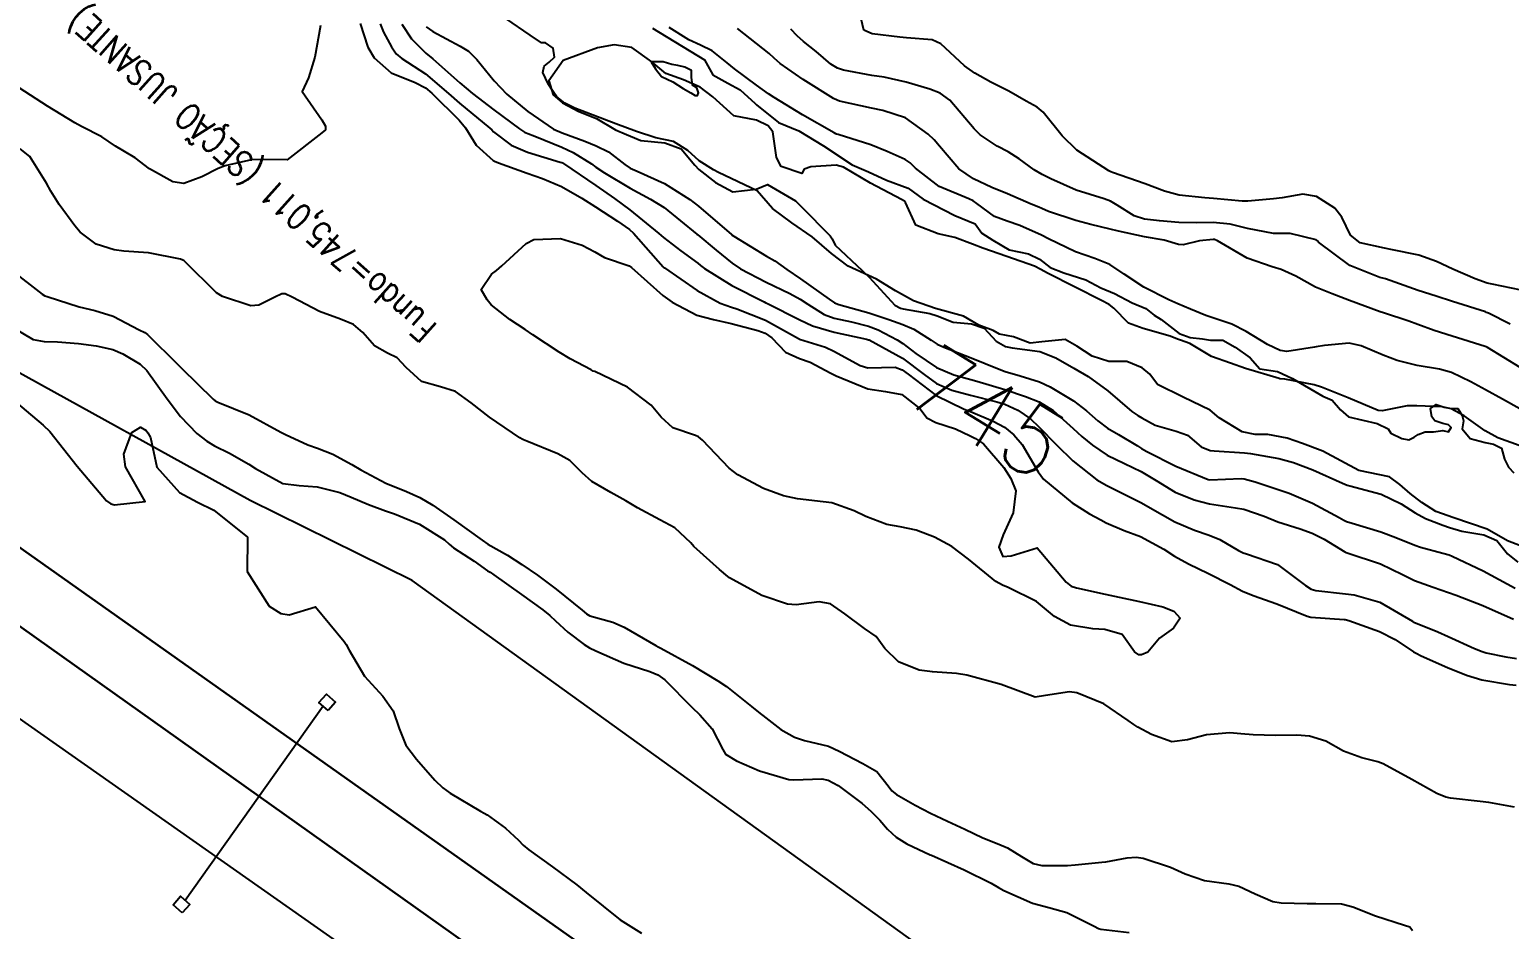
# Model space of a CAD drawing. Header units: metres. Extents: x 318500 to 325275, y 7408834 to 7428799.
# Drawn here: x 322367.8 to 322454.1, y 7422066.6 to 7422119 of the extents above; entities that cross this region are included whole.
import ezdxf
from ezdxf.enums import TextEntityAlignment as Align

# ---------------------------------------------------------------- set-up
doc = ezdxf.new("R2010")
doc.units = ezdxf.units.M
doc.header["$MEASUREMENT"] = 0
for name, color, linetype in [('Cotas', 45, 'Continuous'), ('Curvas de Nivel 1m', 11, 'Continuous'), ('Curvas de Nivel 5m', 15, 'Continuous'), ('Divisas', 45, 'Continuous'), ('Hidrografia', 140, 'Continuous'), ('Linha Férrea', 20, 'Continuous'), ('Pórticos', 45, 'Continuous'), ('TEXTO', 45, 'Continuous'), ('Vias Primárias', 230, 'Continuous')]:
    doc.layers.add(name, color=color, linetype=linetype)
doc.styles.add('ROMANS', font='romans', dxfattribs={"height": 0.2})
doc.styles.add('Style-STANDARD', font='STANDARD.shx')

msp = doc.modelspace()

# ---------------------------------------------------------------- linework, layer by layer
at = {"layer": 'Curvas de Nivel 1m', "flags": 128}
for points, elevation in [([(322454.751, 7422103.88), (322453.056, 7422104.225), (322452.756, 7422104.287), (322452.056, 7422104.537), (322450.768, 7422105.095), (322449.805, 7422105.534), (322448.78, 7422105.901), (322447.149, 7422106.24), (322446.785, 7422106.31), (322445.37, 7422106.624), (322444.794, 7422107.078), (322444.295, 7422108.128), (322443.894, 7422108.644), (322442.82, 7422109.335), (322442.029, 7422109.465), (322440.819, 7422109.257), (322440.318, 7422109.195), (322438.815, 7422109.053), (322438.48, 7422109.05), (322436.817, 7422109.206), (322436.318, 7422109.247), (322434.82, 7422109.404), (322433.963, 7422109.638), (322432.829, 7422110.056), (322430.935, 7422110.722), (322430.839, 7422110.761), (322430.711, 7422110.822), (322428.858, 7422112.02), (322428.005, 7422112.859), (322426.884, 7422114.239), (322426.537, 7422114.528), (322425.908, 7422114.885), (322424.898, 7422115.463), (322423.84, 7422115.982), (322422.914, 7422116.508), (322422.301, 7422116.936), (322420.933, 7422118.219), (322420.425, 7422118.447), (322418.936, 7422118.565), (322418.549, 7422118.599), (322416.938, 7422118.796), (322416.435, 7422119.015), (322416.285, 7422119.682)], 746), ([(322384.794, 7422119.288), (322384.452, 7422117.437), (322384.096, 7422116.248), (322383.725, 7422115.447), (322384.865, 7422113.793), (322385.076, 7422113.428), (322385.068, 7422113.218), (322384.856, 7422113.038), (322382.84, 7422111.46), (322380.84, 7422111.49), (322379.234, 7422111.106), (322378.832, 7422110.961), (322377.873, 7422110.476), (322376.818, 7422110.08), (322376.186, 7422110.18), (322374.831, 7422110.935), (322373.981, 7422111.573), (322373.27, 7422112.011), (322372.847, 7422112.265), (322372.045, 7422112.795), (322370.858, 7422113.412), (322370.464, 7422113.624), (322368.874, 7422114.582), (322367.234, 7422115.665)], 747), ([(322387.092, 7422119.408), (322387.551, 7422118.026), (322387.913, 7422117.395), (322388.907, 7422116.523), (322390.298, 7422115.96), (322390.895, 7422115.66), (322391.27, 7422115.346), (322392.867, 7422113.772), (322393.231, 7422113.324), (322393.854, 7422112.319), (322394.841, 7422111.424), (322394.922, 7422111.38), (322395.15, 7422111.295), (322396.831, 7422110.679), (322397.713, 7422110.375), (322398.82, 7422109.906), (322400.013, 7422109.232), (322400.803, 7422108.728), (322402.094, 7422107.897), (322402.783, 7422107.414), (322403.031, 7422107.187), (322404.761, 7422105.227), (322404.79, 7422105.199), (322404.832, 7422105.169), (322406.741, 7422103.86), (322408.072, 7422103.12), (322408.727, 7422102.878), (322409.053, 7422102.778), (322410.716, 7422102.129), (322412.639, 7422101.061), (322412.677, 7422101.037), (322412.7, 7422101.024), (322414.208, 7422100.543), (322414.699, 7422100.322), (322416.224, 7422099.478), (322416.685, 7422099.355), (322418.278, 7422099.394), (322418.684, 7422099.228), (322419.019, 7422098.975), (322420.662, 7422097.732), (322422.294, 7422096.934), (322422.649, 7422096.796), (322423.981, 7422096.247), (322424.64, 7422095.883), (322425.192, 7422095.448), (322425.676, 7422094.884), (322426.606, 7422093.279), (322426.916, 7422092.867), (322428.579, 7422091.481), (322429.59, 7422090.835), (322430.243, 7422090.501), (322430.565, 7422090.324), (322431.62, 7422089.864), (322432.557, 7422089.519), (322433.929, 7422088.776), (322434.544, 7422088.376), (322435.362, 7422087.934), (322436.529, 7422087.372), (322437.78, 7422086.721), (322438.514, 7422086.338), (322439.127, 7422086.088), (322440.504, 7422085.607), (322442.273, 7422084.884), (322442.493, 7422084.83), (322444.427, 7422084.695), (322444.491, 7422084.687), (322444.699, 7422084.628), (322446.484, 7422083.994), (322447.398, 7422083.516), (322448.472, 7422082.811), (322448.618, 7422082.724), (322448.926, 7422082.573), (322450.46, 7422081.89), (322451.55, 7422081.442), (322452.45, 7422081.171), (322454.054, 7422080.898), (322454.446, 7422080.868)], 746), ([(322389.518, 7422119.371), (322390.086, 7422118.517), (322390.923, 7422117.683), (322391.329, 7422117.346), (322392.899, 7422115.954), (322393.636, 7422115.319), (322394.876, 7422114.381), (322396.387, 7422113.277), (322396.668, 7422113.083), (322396.857, 7422112.999), (322397.279, 7422112.843), (322398.849, 7422112.193), (322399.499, 7422111.892), (322400.575, 7422111.224), (322400.837, 7422111.035), (322401.339, 7422110.706), (322402.819, 7422109.82), (322404.011, 7422109.178), (322404.803, 7422108.677), (322406.712, 7422107.141), (322406.75, 7422107.111), (322406.779, 7422107.088), (322407.843, 7422106.196), (322408.763, 7422105.436), (322409.261, 7422105.105), (322410.749, 7422104.338), (322412.141, 7422103.667), (322412.734, 7422103.351), (322413.177, 7422103.053), (322414.136, 7422102.453), (322414.722, 7422102.249), (322415.719, 7422102.021), (322416.718, 7422101.771), (322417.283, 7422101.569), (322418.39, 7422100.985), (322418.707, 7422100.773), (322419.48, 7422100.186), (322420.686, 7422099.362), (322421.684, 7422098.94), (322422.676, 7422098.658), (322423.029, 7422098.57), (322424.668, 7422098.086), (322425.867, 7422097.677), (322426.657, 7422097.361), (322427.47, 7422096.862), (322428.64, 7422095.82), (322429.146, 7422095.353), (322429.775, 7422094.833), (322430.622, 7422094.265), (322431.637, 7422093.782), (322432.608, 7422093.314), (322433.473, 7422092.781), (322434.59, 7422092.102), (322435.686, 7422091.651), (322436.58, 7422091.42), (322438.103, 7422091.191), (322438.576, 7422091.11), (322439.766, 7422090.698), (322440.567, 7422090.382), (322441.862, 7422089.97), (322442.561, 7422089.722), (322443.264, 7422089.357), (322444.475, 7422088.631), (322444.549, 7422088.589), (322444.61, 7422088.568), (322446.54, 7422087.933), (322447.823, 7422087.299), (322448.526, 7422086.956), (322449.612, 7422086.564), (322450.516, 7422086.26), (322450.958, 7422086.101), (322452.504, 7422085.493), (322454.296, 7422084.7)], 744), ([(322390.939, 7422119.216), (322391.338, 7422118.944), (322392.927, 7422118.076), (322393.403, 7422117.801), (322393.9, 7422117.315), (322394.901, 7422116.064), (322395.639, 7422115.289), (322396.875, 7422114.288), (322398.358, 7422113.255), (322398.858, 7422113.026), (322400.179, 7422112.555), (322400.851, 7422112.28), (322401.559, 7422111.921), (322402.514, 7422111.195), (322402.837, 7422110.969), (322403.227, 7422110.793), (322404.824, 7422110.091), (322406.312, 7422109.147), (322406.804, 7422108.756), (322408.738, 7422107.111), (322408.762, 7422107.093), (322408.78, 7422107.076), (322408.875, 7422107.013), (322410.768, 7422105.857), (322411.253, 7422105.571), (322411.953, 7422105.072), (322412.752, 7422104.523), (322414.43, 7422103.339), (322414.731, 7422103.127), (322414.982, 7422103.027), (322416.725, 7422102.548), (322417.899, 7422102.17), (322418.719, 7422101.863), (322419.347, 7422101.601), (322420.364, 7422100.955), (322420.707, 7422100.728), (322421.106, 7422100.544), (322422.695, 7422099.924), (322424.326, 7422099.265), (322424.683, 7422099.133), (322425.544, 7422098.887), (322426.675, 7422098.529), (322427.296, 7422098.238), (322428.659, 7422097.421), (322429.421, 7422096.838), (322430.074, 7422096.258), (322430.64, 7422095.836), (322431.279, 7422095.453), (322432.379, 7422094.794), (322432.628, 7422094.646), (322432.938, 7422094.474), (322434.613, 7422093.618), (322436.5, 7422092.843), (322436.601, 7422092.825), (322438.422, 7422092.893), (322438.602, 7422092.875), (322439.236, 7422092.704), (322440.594, 7422092.265), (322441.226, 7422092.045), (322442.582, 7422091.458), (322444.137, 7422090.636), (322444.412, 7422090.475), (322444.568, 7422090.399), (322444.898, 7422090.296), (322446.562, 7422089.791), (322447.433, 7422089.471), (322448.554, 7422089.018), (322448.882, 7422088.904), (322450.172, 7422088.556), (322450.548, 7422088.448), (322450.717, 7422088.379), (322452.535, 7422087.515), (322454.397, 7422086.502)], 743), ([(322454.657, 7422096.96), (322453.665, 7422097.515), (322452.673, 7422098.071), (322451.819, 7422098.539), (322450.688, 7422099.067), (322449.99, 7422099.261), (322448.693, 7422099.473), (322447.513, 7422099.782), (322446.702, 7422100.085), (322445.43, 7422100.623), (322444.712, 7422100.787), (322443.284, 7422100.651), (322442.804, 7422100.563), (322442.708, 7422100.547), (322441.095, 7422100.294), (322440.705, 7422100.347), (322439.967, 7422100.697), (322438.717, 7422101.46), (322437.88, 7422101.881), (322436.725, 7422102.283), (322436.379, 7422102.398), (322435.468, 7422102.759), (322434.735, 7422103.078), (322434.214, 7422103.3), (322432.749, 7422104.039), (322431.617, 7422104.807), (322430.768, 7422105.37), (322429.896, 7422105.711), (322428.779, 7422106.113), (322427.207, 7422106.866), (322426.792, 7422107.068), (322425.541, 7422107.632), (322424.8, 7422107.882), (322424.062, 7422108.171), (322423.027, 7422108.927), (322422.812, 7422109.074), (322422.564, 7422109.182), (322420.824, 7422109.914), (322419.456, 7422110.971), (322419.148, 7422111.28), (322418.845, 7422111.49), (322417.799, 7422111.946), (322416.853, 7422112.331), (322414.947, 7422112.941), (322414.859, 7422112.966), (322414.812, 7422112.984), (322414.716, 7422113.032), (322412.875, 7422114.089), (322411.221, 7422115.085), (322410.893, 7422115.304), (322410.184, 7422115.813), (322408.915, 7422116.769), (322408.486, 7422117.117), (322407.61, 7422117.813), (322406.93, 7422118.152), (322406.24, 7422118.457), (322405.098, 7422119.168)], 743), ([(322454.693, 7422099.358), (322452.783, 7422100.529), (322452.737, 7422100.556), (322452.71, 7422100.572), (322452.649, 7422100.592), (322450.716, 7422101.188), (322449.677, 7422101.523), (322448.723, 7422101.865), (322448.192, 7422102.055), (322446.729, 7422102.542), (322446.529, 7422102.612), (322444.74, 7422103.274), (322443.733, 7422103.657), (322442.751, 7422104.04), (322441.611, 7422104.677), (322440.766, 7422105.08), (322440.232, 7422105.231), (322438.775, 7422105.727), (322437.045, 7422106.736), (322436.87, 7422106.818), (322436.791, 7422106.828), (322436.002, 7422106.752), (322435.048, 7422106.504), (322434.786, 7422106.534), (322433.944, 7422106.778), (322432.792, 7422106.985), (322431.281, 7422107.299), (322430.796, 7422107.433), (322429.666, 7422107.704), (322428.801, 7422107.921), (322427.211, 7422108.461), (322426.808, 7422108.623), (322426.632, 7422108.696), (322426.196, 7422108.879), (322424.819, 7422109.481), (322423.894, 7422109.844), (322422.831, 7422110.353), (322421.985, 7422110.939), (322420.853, 7422112.25), (322420.534, 7422112.632), (322420.192, 7422112.96), (322418.874, 7422113.919), (322417.547, 7422114.333), (322416.882, 7422114.476), (322415.032, 7422114.885), (322414.888, 7422114.93), (322414.683, 7422115.033), (322412.906, 7422116.139), (322411.573, 7422117.08), (322411.223, 7422117.385), (322410.926, 7422117.657), (322409.081, 7422119.109)], 744), ([(322454.633, 7422094.828), (322453.387, 7422095.268), (322452.641, 7422095.671), (322451.42, 7422096.542), (322450.656, 7422096.964), (322450.143, 7422097.073), (322448.658, 7422097.141), (322448.107, 7422097.14), (322446.654, 7422096.849), (322446.409, 7422096.857), (322444.665, 7422097.597), (322443.106, 7422098.221), (322442.676, 7422098.363), (322440.971, 7422098.686), (322440.68, 7422098.711), (322440.652, 7422098.719), (322438.689, 7422099.303), (322437.801, 7422099.616), (322436.699, 7422100.015), (322435.433, 7422100.759), (322434.896, 7422100.952), (322434.712, 7422101.018), (322434.296, 7422101.192), (322432.718, 7422101.639), (322431.865, 7422101.947), (322431.016, 7422102.816), (322430.733, 7422103.043), (322430.296, 7422103.268), (322428.748, 7422104.045), (322427.138, 7422104.866), (322426.763, 7422105.07), (322426.378, 7422105.263), (322424.774, 7422105.832), (322423.382, 7422106.32), (322422.784, 7422106.544), (322421.751, 7422106.94), (322420.783, 7422107.146), (322419.469, 7422107.649), (322418.873, 7422108.979), (322418.811, 7422109.064), (322418.643, 7422109.152), (322416.826, 7422110.096), (322415.264, 7422111.026), (322414.841, 7422111.153), (322413.349, 7422111.052), (322412.969, 7422110.927), (322412.834, 7422110.662), (322411.634, 7422111.078), (322411.359, 7422111.596), (322411.136, 7422113.086), (322410.865, 7422113.437), (322410.195, 7422113.772), (322408.874, 7422114.033), (322407.641, 7422115.129), (322406.898, 7422115.701), (322405.943, 7422116.116), (322404.91, 7422116.49), (322404.093, 7422117.178), (322402.928, 7422118.006), (322401.889, 7422118.165), (322400.928, 7422117.99), (322398.92, 7422117.25), (322398.098, 7422116.063), (322398.346, 7422115.255), (322398.883, 7422114.781), (322399.841, 7422114.27), (322400.87, 7422113.876), (322401.965, 7422113.203), (322402.607, 7422112.943), (322402.856, 7422112.837), (322403.444, 7422112.595), (322404.853, 7422112.459), (322405.795, 7422112.102), (322406.594, 7422111.144), (322406.837, 7422110.908), (322407.81, 7422110.141), (322408.817, 7422109.59), (322410.165, 7422109.752), (322410.824, 7422110.032), (322412.458, 7422109.065), (322412.805, 7422108.719), (322414.487, 7422107.034), (322414.597, 7422106.852), (322414.775, 7422106.496), (322416.346, 7422105.014), (322416.754, 7422104.62), (322418.242, 7422102.987), (322418.576, 7422102.83), (322418.728, 7422102.792), (322420.289, 7422102.52), (322420.724, 7422102.371), (322421.647, 7422102.015), (322422.72, 7422101.91), (322423.456, 7422101.658), (322424.157, 7422100.908), (322424.705, 7422100.594), (322425.082, 7422100.517), (322426.701, 7422100.298), (322427.626, 7422099.931), (322428.687, 7422099.322), (322429.515, 7422098.837), (322430.668, 7422098.014), (322432.06, 7422096.799), (322432.417, 7422096.563), (322432.646, 7422096.428), (322433.419, 7422096.005), (322434.639, 7422095.658), (322435.294, 7422095.418), (322436.095, 7422094.748), (322436.627, 7422094.533), (322436.86, 7422094.503), (322438.625, 7422094.397), (322438.971, 7422094.361), (322440.621, 7422094.07), (322441.47, 7422093.825), (322442.611, 7422093.395), (322444.327, 7422092.634), (322444.598, 7422092.518), (322444.752, 7422092.475), (322446.591, 7422091.989), (322447.745, 7422091.43), (322448.575, 7422090.896), (322449.166, 7422090.571), (322450.188, 7422090.177), (322450.565, 7422090.048), (322451.277, 7422089.829), (322452.561, 7422089.61), (322453.321, 7422089.282), (322453.946, 7422088.509), (322454.543, 7422088.024)], 742), ([(322454.349, 7422073.745), (322452.857, 7422074.018), (322452.353, 7422074.091), (322450.628, 7422074.275), (322450.357, 7422074.332), (322449.827, 7422074.558), (322448.372, 7422075.364), (322446.712, 7422076.278), (322446.387, 7422076.401), (322445.46, 7422076.619), (322444.394, 7422077.02), (322443.353, 7422077.6), (322442.402, 7422077.899), (322441.674, 7422077.943), (322440.402, 7422077.934), (322439.137, 7422077.968), (322438.403, 7422078.021), (322437.771, 7422078.087), (322436.402, 7422077.973), (322435.311, 7422077.668), (322434.398, 7422077.562), (322433.199, 7422077.986), (322432.406, 7422078.422), (322432.175, 7422078.561), (322431.843, 7422078.799), (322430.424, 7422079.771), (322428.858, 7422080.42), (322428.434, 7422080.481), (322427.036, 7422080.259), (322426.429, 7422080.16), (322424.44, 7422080.9), (322422.448, 7422081.448), (322421.838, 7422081.547), (322420.45, 7422081.629), (322419.67, 7422081.743), (322418.459, 7422082.217), (322417.661, 7422082.992), (322417.17, 7422083.692), (322416.482, 7422084.167), (322415.329, 7422085.022), (322414.498, 7422085.59), (322413.832, 7422085.708), (322412.497, 7422085.549), (322411.987, 7422085.579), (322410.505, 7422086.089), (322408.625, 7422087.109), (322408.521, 7422087.183), (322408.038, 7422087.607), (322406.547, 7422088.946), (322406.364, 7422089.143), (322405.436, 7422090.034), (322404.563, 7422090.5), (322403.262, 7422091.183), (322402.576, 7422091.604), (322401.706, 7422092.08), (322400.593, 7422092.722), (322400.029, 7422093.229), (322399.322, 7422093.954), (322398.611, 7422094.331), (322396.811, 7422095.075), (322396.619, 7422095.149), (322396.533, 7422095.185), (322396.402, 7422095.273), (322394.638, 7422096.467), (322393.555, 7422097.316), (322392.66, 7422097.967), (322391.77, 7422098.233), (322390.668, 7422098.542), (322389.769, 7422099.364), (322389.252, 7422099.938), (322388.688, 7422100.203), (322387.925, 7422100.624), (322387.248, 7422101.402), (322386.707, 7422101.865), (322385.951, 7422102.178), (322384.718, 7422102.633), (322383.139, 7422103.454), (322382.733, 7422103.65), (322382.535, 7422103.661), (322382.128, 7422103.466), (322381.198, 7422103.001), (322380.722, 7422102.966), (322379.075, 7422103.505), (322378.733, 7422103.721), (322376.885, 7422105.538), (322376.816, 7422105.594), (322376.761, 7422105.624), (322376.633, 7422105.669), (322374.765, 7422106.036), (322373.333, 7422106.148), (322372.766, 7422106.213), (322371.723, 7422106.559), (322370.776, 7422107.24), (322370.48, 7422107.623), (322369.568, 7422108.862), (322369.064, 7422109.637), (322368.817, 7422110.106), (322367.852, 7422111.655), (322367.292, 7422112.111)], 746), ([(322366.751, 7422105.046), (322368.571, 7422103.642), (322368.729, 7422103.55), (322368.866, 7422103.501), (322370.719, 7422102.893), (322371.64, 7422102.682), (322372.712, 7422102.364), (322374.229, 7422101.567), (322374.542, 7422101.406), (322374.697, 7422101.296), (322376.465, 7422099.542), (322376.677, 7422099.328), (322378.538, 7422097.512), (322378.649, 7422097.423), (322378.804, 7422097.351), (322380.637, 7422096.606), (322382.476, 7422095.607), (322382.621, 7422095.525), (322382.74, 7422095.458), (322384.042, 7422094.867), (322384.612, 7422094.671), (322385.502, 7422094.31), (322386.603, 7422093.708), (322387.127, 7422093.395), (322388.589, 7422092.635), (322389.797, 7422092.146), (322390.577, 7422091.798), (322391.329, 7422091.339), (322392.557, 7422090.484), (322394.207, 7422089.303), (322394.538, 7422089.082), (322395.676, 7422088.427), (322396.526, 7422087.896), (322397.428, 7422087.261), (322398.508, 7422086.456), (322400.041, 7422085.227), (322400.28, 7422085.015), (322400.487, 7422084.9), (322401.812, 7422084.529), (322402.48, 7422084.231), (322404.332, 7422083.171), (322404.469, 7422083.092), (322404.623, 7422083.012), (322406.453, 7422081.998), (322407.942, 7422081.117), (322408.435, 7422080.776), (322409.895, 7422079.618), (322410.412, 7422079.21), (322410.562, 7422079.088), (322411.606, 7422078.276), (322412.398, 7422077.826), (322412.991, 7422077.646), (322414.393, 7422077.316), (322414.999, 7422077.024), (322416.379, 7422076.293), (322417.209, 7422075.834), (322417.854, 7422074.988), (322418.077, 7422074.705), (322418.353, 7422074.494), (322419.434, 7422073.873), (322420.337, 7422073.407), (322421.324, 7422072.94), (322422.325, 7422072.474), (322423.378, 7422071.971), (322424.317, 7422071.595), (322424.814, 7422071.392), (322425.633, 7422070.88), (322426.304, 7422070.481), (322426.811, 7422070.356), (322428.303, 7422070.362), (322428.753, 7422070.393), (322430.306, 7422070.543), (322430.549, 7422070.574), (322431.79, 7422070.798), (322432.31, 7422070.838), (322432.711, 7422070.786), (322434.302, 7422070.262), (322435.174, 7422069.879), (322436.291, 7422069.488), (322437.714, 7422069.293), (322438.287, 7422069.147), (322439.251, 7422068.7), (322440.274, 7422068.262), (322440.767, 7422068.188), (322442.272, 7422068.15), (322442.785, 7422068.14), (322444.272, 7422068.12), (322444.939, 7422067.954), (322446.262, 7422067.429), (322447.952, 7422066.887), (322448.253, 7422066.779), (322448.412, 7422066.578)], 746), ([(322366.892, 7422101.667), (322368.037, 7422100.993), (322368.692, 7422100.878), (322369.458, 7422100.867), (322370.692, 7422100.771), (322371.718, 7422100.633), (322372.688, 7422100.413), (322373.275, 7422100.17), (322374.269, 7422099.566), (322374.674, 7422099.184), (322375.86, 7422097.548), (322376.634, 7422096.502), (322377.585, 7422095.526), (322378.171, 7422095.072), (322378.613, 7422094.808), (322379.486, 7422094.374), (322380.603, 7422093.739), (322380.994, 7422093.476), (322382.587, 7422092.614), (322383.548, 7422092.484), (322384.585, 7422092.416), (322385.914, 7422092.076), (322386.576, 7422091.818), (322387.58, 7422091.39), (322388.564, 7422091.013), (322389.102, 7422090.832), (322390.553, 7422090.241), (322392.012, 7422089.328), (322392.289, 7422089.075), (322392.536, 7422088.87), (322393.748, 7422088.088), (322394.522, 7422087.529), (322394.662, 7422087.438), (322394.882, 7422087.295), (322396.503, 7422086.146), (322397.734, 7422085.258), (322398.156, 7422084.923), (322398.484, 7422084.601), (322399.187, 7422083.943), (322400.158, 7422083.223), (322400.467, 7422083.043), (322400.823, 7422082.856), (322402.454, 7422082.142), (322403.971, 7422081.651), (322404.444, 7422081.456), (322404.848, 7422081.164), (322406.417, 7422079.574), (322406.89, 7422079.133), (322407.604, 7422078.324), (322408.227, 7422077.112), (322408.386, 7422076.839), (322409.022, 7422076.462), (322410.372, 7422075.874), (322412.069, 7422075.36), (322412.364, 7422075.336), (322414.001, 7422075.4), (322414.365, 7422075.332), (322414.939, 7422075.024), (322416.344, 7422073.961), (322416.86, 7422073.524), (322417.38, 7422072.994), (322417.814, 7422072.477), (322418.32, 7422072.01), (322418.954, 7422071.608), (322420.31, 7422070.983), (322420.386, 7422070.949), (322422.298, 7422070.102), (322423.866, 7422069.327), (322424.283, 7422069.081), (322424.599, 7422068.895), (322426.269, 7422068.157), (322427.219, 7422067.907), (322428.262, 7422067.62), (322429.868, 7422066.826), (322430.11, 7422066.683), (322430.248, 7422066.642), (322431.898, 7422066.447)], 747), ([(322366.65, 7422097.67), (322368.626, 7422096.01), (322369.015, 7422095.636), (322370.6, 7422093.62), (322372.322, 7422091.594), (322372.568, 7422091.424), (322372.792, 7422091.361), (322374.57, 7422091.56), (322373.43, 7422093.578), (322373.336, 7422094.308), (322373.796, 7422095.572), (322374.3, 7422095.89), (322374.622, 7422095.694), (322374.733, 7422095.559), (322374.89, 7422095.284), (322375.252, 7422093.553), (322376.578, 7422092.079), (322377.619, 7422091.524), (322378.563, 7422091.059), (322380.54, 7422089.48), (322380.52, 7422087.48), (322381.789, 7422085.467), (322382.484, 7422085.027), (322382.968, 7422084.967), (322384.49, 7422085.43), (322386.163, 7422083.404), (322386.289, 7422083.233), (322386.455, 7422082.905), (322387.341, 7422081.391), (322388.423, 7422080.224), (322389.016, 7422079.371), (322389.37, 7422078.336), (322389.767, 7422077.359), (322390.378, 7422076.545), (322391.452, 7422075.334), (322391.905, 7422074.879), (322392.349, 7422074.563), (322394.106, 7422073.529), (322394.331, 7422073.395), (322394.494, 7422073.298), (322395.571, 7422072.53), (322396.316, 7422071.839), (322396.593, 7422071.546), (322396.921, 7422071.261), (322398.296, 7422070.275), (322399.724, 7422069.226), (322400.273, 7422068.781), (322402.25, 7422067.19), (322403.484, 7422066.413)], 748)]:
    msp.add_lwpolyline(points, dxfattribs=dict(at, elevation=elevation))
at = {"layer": 'Curvas de Nivel 1m', "elevation": 747, "flags": 128}
msp.add_lwpolyline([(322418.662, 7422097.787), (322419.723, 7422096.964), (322420.123, 7422096.437), (322420.642, 7422096.165), (322421.787, 7422095.79), (322422.635, 7422095.39), (322422.942, 7422095.235), (322423.407, 7422094.918), (322424.61, 7422093.535), (322425.012, 7422092.894), (322425.295, 7422092.184), (322425.135, 7422090.892), (322424.557, 7422089.626), (322424.3, 7422088.904), (322424.542, 7422088.365), (322425.031, 7422088.404), (322426.55, 7422088.87), (322428.223, 7422086.853), (322428.517, 7422086.636), (322428.837, 7422086.524), (322430.51, 7422086.169), (322431.322, 7422085.993), (322432.504, 7422085.742), (322433.856, 7422085.42), (322434.496, 7422085.164), (322434.866, 7422084.764), (322434.484, 7422084.18), (322433.666, 7422083.591), (322432.99, 7422082.785), (322432.628, 7422082.628), (322432.468, 7422082.634), (322432.209, 7422082.794), (322431.492, 7422083.817), (322430.483, 7422084.1), (322429.792, 7422084.139), (322428.485, 7422084.35), (322427.543, 7422084.859), (322426.503, 7422085.725), (322424.855, 7422086.555), (322424.517, 7422086.695), (322424.141, 7422086.906), (322422.539, 7422088.201), (322421.579, 7422088.94), (322420.555, 7422089.486), (322419.487, 7422089.894), (322418.561, 7422090.08), (322417.781, 7422090.21), (322416.567, 7422090.683), (322415.882, 7422091.017), (322414.577, 7422091.474), (322414.069, 7422091.547), (322412.58, 7422091.716), (322411.759, 7422091.896), (322410.588, 7422092.314), (322409.104, 7422093.105), (322408.606, 7422093.502), (322407.04, 7422095.134), (322406.816, 7422095.321), (322406.633, 7422095.401), (322405.322, 7422095.852), (322404.639, 7422096.464), (322404.043, 7422097.176), (322402.666, 7422098.227), (322400.773, 7422099.124), (322400.679, 7422099.16), (322400.553, 7422099.222), (322399.323, 7422099.877), (322398.69, 7422100.253), (322397.152, 7422101.265), (322396.705, 7422101.583), (322395.826, 7422102.171), (322394.726, 7422103.016), (322394.488, 7422103.304), (322394.147, 7422103.9), (322394.752, 7422104.793), (322395.041, 7422105.01), (322395.347, 7422105.291), (322396.773, 7422106.586), (322397.218, 7422106.823), (322398.776, 7422106.871), (322400.038, 7422106.496), (322400.769, 7422106.097), (322401.329, 7422105.775), (322402.761, 7422105.284), (322402.915, 7422105.188), (322404.736, 7422103.564), (322405.277, 7422103.162), (322406.719, 7422102.418), (322407.686, 7422102.155), (322408.712, 7422101.922), (322410.272, 7422101.529), (322410.704, 7422101.37), (322411.088, 7422101.084), (322411.877, 7422100.258), (322412.688, 7422099.883), (322413.31, 7422099.671), (322414.53, 7422099.032), (322414.679, 7422098.948), (322414.829, 7422098.877), (322416.667, 7422098.128), (322417.699, 7422097.96)], close=True, dxfattribs=at)
at = {"layer": 'Curvas de Nivel 5m', "elevation": 745, "flags": 128}
for points in [[(322388.26, 7422119.39), (322388.454, 7422118.906), (322388.927, 7422118.04), (322389.193, 7422117.646), (322389.529, 7422117.371), (322390.907, 7422116.471), (322392.241, 7422115.336), (322392.881, 7422114.759), (322394.657, 7422113.303), (322394.76, 7422113.203), (322394.858, 7422113.097), (322395.892, 7422112.326), (322396.846, 7422111.919), (322398.759, 7422111.333), (322398.841, 7422111.303), (322398.877, 7422111.287), (322398.939, 7422111.249), (322400.821, 7422109.963), (322401.923, 7422109.203), (322402.8, 7422108.553), (322404.501, 7422107.173), (322404.778, 7422106.938), (322405.776, 7422106.161), (322406.763, 7422105.442), (322406.932, 7422105.308), (322407.162, 7422105.134), (322408.746, 7422104.15), (322410.639, 7422103.183), (322410.731, 7422103.137), (322410.837, 7422103.088), (322412.716, 7422102.133), (322413.46, 7422101.797), (322414.714, 7422101.423), (322416.6, 7422101.011), (322416.71, 7422100.982), (322416.751, 7422100.968), (322418.694, 7422099.901), (322419.951, 7422098.961), (322420.672, 7422098.437), (322421.565, 7422098.043), (322422.662, 7422097.749), (322424.189, 7422097.375), (322424.655, 7422097.233), (322425.417, 7422096.888), (322426.146, 7422096.379), (322426.64, 7422095.917), (322427.67, 7422094.86), (322428.616, 7422093.932), (322430.028, 7422092.829), (322430.595, 7422092.488), (322431.226, 7422092.175), (322432.581, 7422091.51), (322433.841, 7422090.777), (322434.566, 7422090.384), (322435.707, 7422089.898), (322436.559, 7422089.6), (322437.178, 7422089.353), (322438.277, 7422088.714), (322438.548, 7422088.57), (322438.744, 7422088.511), (322440.538, 7422087.88), (322442.169, 7422086.665), (322442.517, 7422086.448), (322442.789, 7422086.383), (322444.513, 7422086.189), (322445.018, 7422086.119), (322446.506, 7422085.703), (322448.411, 7422084.581), (322448.458, 7422084.549), (322448.49, 7422084.533), (322449.893, 7422083.968), (322450.481, 7422083.695), (322452.02, 7422082.989), (322452.473, 7422082.814), (322452.697, 7422082.752), (322453.842, 7422082.509), (322454.469, 7422082.414)], [(322454.097, 7422101.882), (322452.847, 7422102.528), (322452.731, 7422102.578), (322452.66, 7422102.601), (322450.74, 7422103.218), (322449.788, 7422103.521), (322448.749, 7422103.858), (322446.844, 7422104.523), (322446.759, 7422104.55), (322446.509, 7422104.613), (322444.77, 7422105.309), (322442.944, 7422106.658), (322442.871, 7422106.739), (322442.791, 7422106.803), (322441.278, 7422107.166), (322440.795, 7422107.168), (322440.321, 7422107.169), (322438.798, 7422107.462), (322437.79, 7422107.716), (322436.801, 7422107.815), (322435.848, 7422107.802), (322434.8, 7422107.815), (322433.676, 7422107.906), (322432.802, 7422108.016), (322432.2, 7422108.195), (322431.204, 7422108.814), (322430.814, 7422109.064), (322430.445, 7422109.196), (322428.823, 7422109.699), (322427.345, 7422110.352), (322426.836, 7422110.604), (322426.359, 7422110.877), (322425.486, 7422111.527), (322424.85, 7422111.93), (322424.206, 7422112.263), (322423.216, 7422112.925), (322422.865, 7422113.277), (322421.449, 7422114.944), (322420.896, 7422115.34), (322420.286, 7422115.572), (322418.905, 7422115.993), (322417.631, 7422116.277), (322416.911, 7422116.384), (322415.254, 7422116.687), (322414.917, 7422116.799), (322414.529, 7422117.036), (322413.661, 7422117.783), (322412.933, 7422118.363), (322412.562, 7422118.692), (322412.193, 7422119.071)]]:
    msp.add_lwpolyline(points, dxfattribs=at)
at = {"layer": 'Divisas'}
msp.add_lwpolyline([(322484.983, 7422018.169), (322466.331, 7422031.704), (322428.274, 7422059.506), (322390.128, 7422086.967), (322380.695, 7422091.621), (322366.141, 7422099.664), (322334.829, 7422120.705), (322336.899, 7422122.99), (322291.497, 7422164.12), (322264.321, 7422192.125), (322257.411, 7422201.531), (322254.066, 7422207.194), (322252.371, 7422208.988), (322236.71, 7422229.822), (322218.899, 7422254.343), (322208.335, 7422271.993)], dxfattribs=at)
at = {"layer": 'Hidrografia'}
for points in [[(322454.699, 7422088.968), (322453.952, 7422089.267), (322452.757, 7422089.939), (322450.815, 7422090.611), (322449.769, 7422090.984), (322448.948, 7422091.506), (322448.275, 7422092.029), (322447.678, 7422092.552), (322447.08, 7422093), (322445.287, 7422093.373), (322443.196, 7422094.493), (322442, 7422094.941), (322441.104, 7422095.24), (322439.984, 7422095.464), (322439.237, 7422095.464), (322438.49, 7422095.613), (322437.145, 7422096.434), (322436.622, 7422096.882), (322435.053, 7422097.629), (322433.559, 7422098.376), (322433.111, 7422098.973), (322432.663, 7422099.346), (322431.767, 7422099.719), (322430.721, 7422099.719), (322429.75, 7422100.018), (322428.853, 7422100.615), (322428.181, 7422100.989), (322426.812, 7422100.855), (322426.14, 7422100.78), (322425.169, 7422101.154), (322424.347, 7422101.303), (322423.974, 7422101.527), (322423.152, 7422101.825), (322422.256, 7422102.348), (322420.612, 7422102.796), (322419.342, 7422103.244), (322418.296, 7422103.841), (322417.176, 7422104.513), (322415.533, 7422105.26), (322414.561, 7422106.007), (322413.441, 7422106.977), (322412.246, 7422107.799), (322411.125, 7422108.62), (322410.229, 7422109.665), (322407.977, 7422110.73), (322407.678, 7422110.879), (322406.856, 7422111.402), (322406.184, 7422111.999), (322405.362, 7422112.522), (322404.317, 7422112.746), (322403.196, 7422113.119), (322402.001, 7422113.567), (322399.61, 7422114.463), (322399.013, 7422114.762), (322398.565, 7422115.135), (322398.341, 7422115.434), (322398.042, 7422115.882), (322397.743, 7422116.554), (322397.818, 7422116.927), (322398.116, 7422117.151), (322398.415, 7422117.45), (322398.341, 7422117.973), (322397.892, 7422118.271), (322397.668, 7422118.271), (322396.996, 7422118.719), (322395.577, 7422119.69)], [(322404.127, 7422119.139), (322407.166, 7422117.29), (322407.643, 7422116.415), (322408.519, 7422115.937), (322409.236, 7422115.539), (322410.112, 7422114.744), (322410.191, 7422114.664), (322411.465, 7422113.629), (322412.659, 7422113.152), (322414.092, 7422112.277), (322415.764, 7422111.162), (322416.72, 7422110.765), (322417.755, 7422110.287), (322419.029, 7422109.81), (322419.905, 7422109.173), (322421.736, 7422108.218), (322422.93, 7422107.741), (322423.328, 7422107.184), (322423.965, 7422106.786), (322424.92, 7422106.229), (322426.035, 7422105.99), (322426.672, 7422105.672), (322427.309, 7422105.194), (322428.105, 7422104.876), (322429.379, 7422104.478), (322430.255, 7422104), (322431.051, 7422103.682), (322432.086, 7422103.125), (322432.882, 7422102.807), (322433.36, 7422102.409), (322433.758, 7422102.17), (322434.818, 7422101.354), (322435.455, 7422101.115), (322436.171, 7422101.035), (322436.649, 7422100.956), (322437.366, 7422100.956), (322438.082, 7422100.558), (322438.958, 7422099.921), (322439.515, 7422099.285), (322440.55, 7422099.125), (322441.426, 7422098.727), (322443.178, 7422097.693), (322443.735, 7422097.454), (322444.213, 7422096.897), (322444.69, 7422096.499), (322446.362, 7422096.101), (322446.999, 7422095.783), (322447.158, 7422095.544), (322447.795, 7422095.226), (322448.193, 7422095.146), (322448.512, 7422095.306), (322448.751, 7422095.465), (322449.149, 7422095.624), (322449.627, 7422095.624), (322450.184, 7422095.703), (322450.502, 7422095.624), (322450.662, 7422095.863), (322450.502, 7422096.022), (322450.184, 7422096.101), (322449.706, 7422096.261), (322449.547, 7422096.499), (322449.467, 7422096.977), (322449.786, 7422097.215), (322450.264, 7422097.056), (322450.662, 7422096.977), (322451.06, 7422096.977), (322451.299, 7422096.579), (322451.378, 7422096.261), (322451.299, 7422095.783), (322451.776, 7422095.226), (322452.652, 7422094.987), (322453.13, 7422094.908), (322453.607, 7422094.669), (322453.767, 7422094.032), (322454.006, 7422093.555), (322454.324, 7422093.237)]]:
    msp.add_lwpolyline(points, dxfattribs=at)
msp.add_lwpolyline([(322404.054, 7422117.167), (322404.305, 7422116.766), (322404.656, 7422116.315), (322405.307, 7422116.014), (322405.909, 7422115.613), (322406.36, 7422115.363), (322406.611, 7422115.212), (322406.761, 7422115.212), (322406.812, 7422115.363), (322406.711, 7422115.663), (322406.461, 7422115.814), (322406.41, 7422116.265), (322406.41, 7422116.666), (322406.009, 7422116.866), (322405.608, 7422116.966), (322405.257, 7422117.017), (322404.756, 7422117.167), (322404.505, 7422117.167), (322404.355, 7422117.167)], close=True, dxfattribs=at)
at = {"layer": 'Linha Férrea'}
for points in [[(322143.825, 7422393.254, 0.177055), (322348.62, 7422102.056), (322434.806, 7422041.149, -0.110991), (322629.993, 7421830.678), (322682.61, 7421743.599), (322746.773, 7421641.593), (322762.264, 7421616.034), (322784.09, 7421580.598, 0.089131), (322895.412, 7421449.131), (322994.737, 7421367.338, -0.08158), (323134.171, 7421212.836), (323192.504, 7421114.159, 0.09806), (323348.116, 7420944.919), (323507.932, 7420825.984), (323699.619, 7420681.705), (323733.067, 7420655.668, -0.104587), (323843.705, 7420529.863, -0.339852), (323771.4, 7420065.587)], [(323771.4, 7420065.587, 0.339852), (323843.705, 7420529.863, 0.104587), (323733.067, 7420655.668), (323699.619, 7420681.705), (323507.932, 7420825.984), (323348.116, 7420944.919, -0.09806), (323192.504, 7421114.159), (323134.171, 7421212.836, 0.08158), (322994.737, 7421367.338), (322895.412, 7421449.131, -0.089131), (322784.09, 7421580.598), (322762.264, 7421616.034), (322746.773, 7421641.593), (322682.61, 7421743.599), (322629.993, 7421830.678, 0.110991), (322434.806, 7422041.149), (322348.62, 7422102.056, -0.177055), (322143.825, 7422393.254)], [(322140.246, 7422392.292, 0.177815), (322346.493, 7422099.021), (322440.925, 7422031.999, -0.098061), (322613.888, 7421848.216), (322683.948, 7421733.892), (322746.506, 7421634.335), (322780.475, 7421578.692, 0.094269), (322901.272, 7421438.87), (322999.189, 7421358.366, -0.08072), (323136.386, 7421201.409), (323184.599, 7421119.369, 0.102464), (323355.759, 7420933.913), (323510.091, 7420819.318), (323694.288, 7420680.697, -0.007988), (323738.117, 7420646.682, -0.098634), (323840.146, 7420527.887, -0.339824), (323768.602, 7420068.543)], [(323768.602, 7420068.543, 0.339824), (323840.146, 7420527.887, 0.098634), (323738.117, 7420646.682, 0.007988), (323694.288, 7420680.697), (323510.091, 7420819.318), (323355.759, 7420933.913, -0.102464), (323184.599, 7421119.369), (323136.386, 7421201.409, 0.08072), (322999.189, 7421358.366), (322901.272, 7421438.87, -0.094269), (322780.475, 7421578.692), (322746.506, 7421634.335), (322683.948, 7421733.892), (322613.888, 7421848.216, 0.098061), (322440.925, 7422031.999), (322346.493, 7422099.021, -0.177815), (322140.246, 7422392.292)]]:
    msp.add_lwpolyline(points, format="xyb", dxfattribs=at)
msp.add_lwpolyline([(322614.029, 7421839.324), (322604.366, 7421851.933), (322591.551, 7421868.533), (322575.895, 7421888.382), (322565.288, 7421902.036), (322554.576, 7421915.586), (322543.968, 7421928.715), (322533.671, 7421940.906), (322526.219, 7421949.403), (322514.557, 7421962.641), (322502.785, 7421974.835), (322494.913, 7421982.493), (322481.041, 7421994.999), (322475.163, 7422000), (322460.278, 7422012.376), (322424.009, 7422038.929), (322397.269, 7422057.831), (322367.063, 7422079.046), (322339.861, 7422097.932), (322331.217, 7422104.23)], dxfattribs=at)
at = {"layer": 'Pórticos'}
for points in [[(322385.23, 7422079.375), (322384.695, 7422079.852), (322385.134, 7422080.345), (322385.669, 7422079.868)], [(322376.727, 7422067.594), (322376.192, 7422068.071), (322376.632, 7422068.564), (322377.167, 7422068.087)]]:
    msp.add_lwpolyline(points, close=True, dxfattribs=at)
msp.add_lwpolyline([(322384.932, 7422079.641), (322376.899, 7422068.325)], dxfattribs=at)
at = {"layer": 'Vias Primárias'}
for points in [[(323715.644, 7420145.548, 0), (323709.04, 7420132.939)], [(323831.088, 7420001.787, 0), (323833.844, 7420008.443, 0.220888)]]:
    msp.add_lwpolyline(points, format="xyb", dxfattribs=at)

# ---------------------------------------------------------------- texts
at = {"layer": 'Cotas', "style": 'Style-STANDARD'}
msp.add_text('745', height=4, rotation=328.46458, dxfattribs=at).set_placement((322423.647, 7422096.748, 745), align=Align.MIDDLE_CENTER)
at = {"layer": 'TEXTO', "style": 'ROMANS', "width": 0.8}
msp.add_text('Fundo=745,011 (SEÇÃO JUSANTE)', height=1.5, rotation=137.98083, dxfattribs=at).set_placement((322391.668, 7422101.83))

doc.saveas('drawing.dxf')
